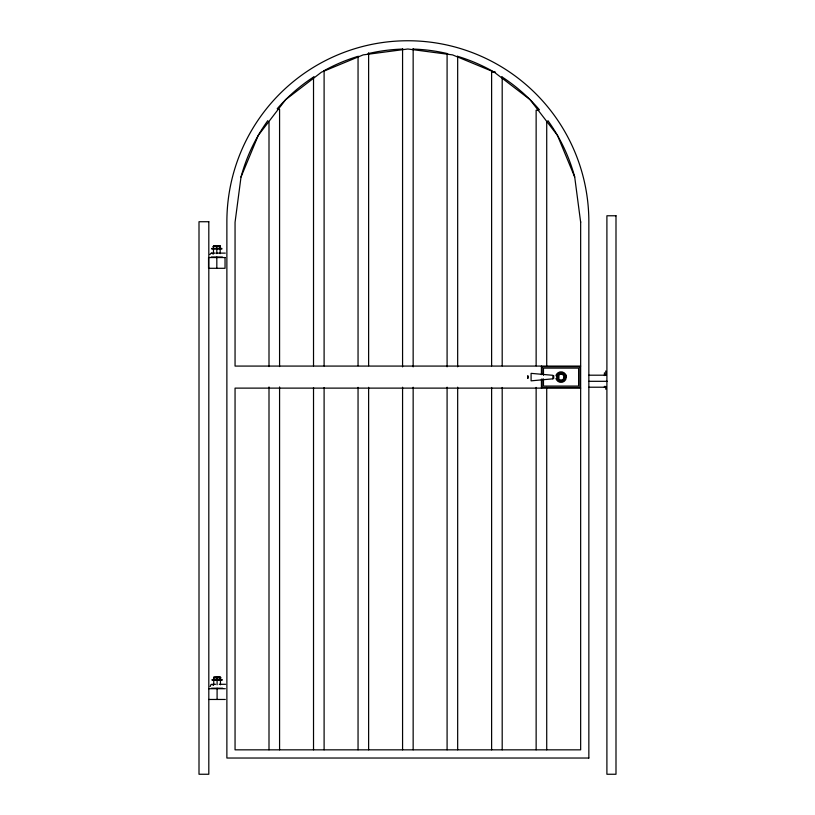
<?xml version="1.0" encoding="UTF-8"?>
<svg xmlns="http://www.w3.org/2000/svg" width="815" height="815" viewBox="0 0 815 815"><rect width="100%" height="100%" fill="white"/><g stroke="black" fill="none" stroke-linecap="round" stroke-linejoin="round"><path stroke-width="1.22" d="M580.657 222.271L574.707 177.028L557.45 135.371L529.995 99.593L494.226 72.148L452.57 54.89L407.857 49.002L363.154 54.89L321.497 72.148L285.719 99.593L258.274 135.371L241.016 177.028L235.056 222.271L235.056 366.078L580.657 366.078L580.015 366.73L542.077 366.73L541.425 366.078L541.425 374.656M566.364 377.039L565.63 379.749A5.287 5.287 0 0 1 556.462 379.749L555.962 378.415M213.897 246.466L213.326 246.466L220.325 246.466L213.469 245.977L213.326 248.412M220.6 679.578L220.458 677.143L213.744 677.143L213.601 679.578M213.917 245.977L213.326 246.466L220.172 245.977L220.325 248.412M209.863 254.474L211.156 253.18L215.292 253.119M555.932 375.735L556.492 374.401M557.429 374.92L557.429 379.281L558.112 378.965L558.57 374.625A3.494 3.494 0 0 1 563.511 374.625A3.494 3.494 0 0 1 563.511 379.576A3.494 3.494 0 0 1 558.57 379.576L558.112 378.965M580.657 221.731L580.657 749.841L235.056 749.841L235.056 388.123L580.657 388.123L580.015 387.471L542.077 387.471L541.425 388.123L541.425 379.311M214.172 677.632L213.601 677.632L220.6 677.632L220.009 677.632M214.192 677.143L213.601 677.632L220.6 677.632M215.567 684.284L210.993 684.529L210.138 686.587M495.54 72.138L491.618 72.138L491.618 365.853M278.027 109.373L279.576 109.373L279.576 366.577M538.786 110.188L536.138 110.188L536.138 365.792M211.778 248.412L221.874 248.412M211.778 249.084L221.874 249.084M217.055 253.119L225.297 253.119M211.258 257.051L222.393 257.051M588.96 375.195L606.075 375.195M588.96 381.308L607.297 381.308M588.96 387.217L606.075 387.217M212.053 679.578L222.149 679.578M212.053 680.24L222.149 680.24M219.235 684.284L225.572 684.284M211.533 688.217L222.668 688.217M208.813 688.706L225.317 688.706M208.813 699.464L225.317 699.464M211.625 253.119L213.214 254.036M211.91 684.284L213.489 685.201M218.777 677.143L220.274 677.632L220.274 679.578M219.999 246.466L219.439 246.466M565.661 374.401L566.15 375.735M566.191 375.674L566.333 377.101M605.759 370.968L605.759 375.308M605.759 386.33L605.759 389.234M604.424 372.791L604.424 375.552M604.424 386.33L604.424 387.41M580.015 366.73L580.015 387.471M557.083 375.562L557.083 378.639M553.731 375.583L553.731 378.557M546.722 121.629L546.722 365.792M546.722 387.41L546.722 749.841M543.473 375.308L543.473 368.125L578.619 368.125L578.619 386.076L543.473 386.076L543.473 378.894M542.077 366.73L542.077 374.044M542.077 378.934L542.077 387.471M536.138 387.41L536.138 749.841M527.957 376L527.957 378.201M527.784 375.797L527.784 378.405M502.193 77.221L502.193 365.853M502.193 387.471L502.193 749.841M491.618 387.471L491.618 749.841M457.673 56.317L457.673 366.811M457.673 387.176L457.673 749.841M447.089 53.77L447.089 366.811M447.089 387.176L447.089 749.841M413.154 48.798L413.154 366.882M413.154 387.237L413.154 749.841M402.569 48.798L402.569 366.882M402.569 387.237L402.569 749.841M368.625 52.812L368.625 365.711M368.625 387.339L368.625 749.841M358.05 56.632L358.05 365.711M358.05 387.339L358.05 749.841M324.105 71.007L324.105 365.935M324.105 387.543L324.105 749.841M313.52 77.364L313.52 365.935M313.52 387.543L313.52 749.841M279.576 386.952L279.576 749.841M269.001 122.107L269.001 366.577M269.001 386.952L269.001 749.841M220.447 679.578L220.458 677.143L219.714 677.632M220.458 680.24L220.458 684.794M220.182 249.084L220.182 253.638M220.07 245.977L219.999 248.412M219.734 246.466L220.325 246.466L218.501 246.466M219.143 677.143L215.058 677.143M218.868 245.977L214.783 245.977M217.096 677.143L217.096 684.794M217.096 688.217L217.096 699.464M216.821 245.977L216.821 253.638M216.821 257.051L216.821 268.298M213.744 680.24L213.744 684.794M213.469 249.084L213.469 253.638M241.016 177.028A172.729 172.729 0 0 1 267.809 120.64M277.202 108.762A172.729 172.729 0 0 1 314.04 76.712M323.657 70.915A172.729 172.729 0 0 1 358.356 56.245M367.983 53.668A172.729 172.729 0 0 1 402.875 49.073M412.848 49.073A172.729 172.729 0 0 1 447.73 53.668M457.358 56.245A172.729 172.729 0 0 1 494.226 72.148M501.683 76.712A172.729 172.729 0 0 1 539.336 109.709M547.914 120.64A172.729 172.729 0 0 1 574.707 177.028M556.462 374.452A5.287 5.287 0 0 1 565.63 374.452M556.981 376.01A4.207 4.207 0 0 1 562.136 373.036A4.207 4.207 0 0 1 565.111 378.191L564.652 379.281A4.207 4.207 0 0 1 556.981 378.191M563.939 377.875L563.644 378.598A2.995 2.995 0 0 1 558.927 379.22L558.927 374.981A2.995 2.995 0 0 1 563.939 377.875M552.886 378.832L531.095 380.849L531.095 373.352L552.886 375.308L552.886 378.832M615.997 215.771L606.9 215.771L606.9 774.25L615.997 774.25L615.997 215.771M208.813 221.731L199.003 221.731L199.003 774.25L208.813 774.25L208.813 221.731M225.042 257.54L208.538 257.54L208.538 268.298L225.042 268.298L225.042 257.54M588.848 758.032L226.876 758.032L226.876 221.731A180.981 180.981 0 0 1 407.857 40.75A180.981 180.981 0 0 1 588.848 221.731L588.848 758.032"/></g></svg>
